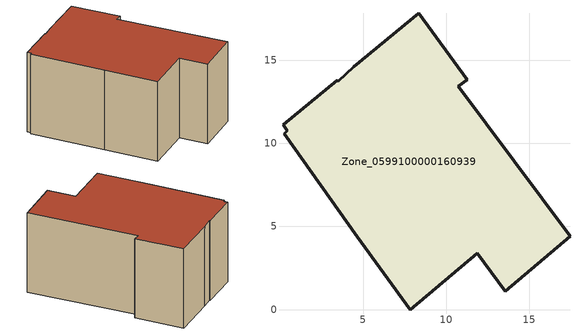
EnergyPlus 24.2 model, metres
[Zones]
Zone_0599100000160939
 floor ground (C_G): 4.44,14.61 8.33,17.81 11.27,13.83 10.72,13.42 17.44,4.4 13.56,1.09 11.86,3.4 7.82,0 4.65,4.39 0.26,10.59 0.43,10.75 0.18,11.11 3.44,13.79 3.52,13.72 z0
 wall outside (C_F): 8.33,17.81 4.44,14.61 3.52,13.72 3.44,13.79 0.18,11.11 0.43,10.75 0.26,10.59 4.65,4.39 7.82,0 11.86,3.4 13.56,1.09 17.44,4.4 10.72,13.42 11.27,13.83 8.33,17.81 z0:8.06
 roof outside (C_R): 3.44,13.79 0.18,11.11 0.43,10.75 0.26,10.59 4.65,4.39 7.82,0 11.86,3.4 13.56,1.09 17.44,4.4 10.72,13.42 11.27,13.83 8.33,17.81 4.44,14.61 3.52,13.72 z8.06
[BUILDING]
Pand.0599100000160939: North Axis=0; Terrain=City; Loads Convergence Tolerance Value=0.04; Temperature Convergence Tolerance Value=0.4; Solar Distribution=FullExterior; Maximum Number of Warmup Days=25; Minimum Number of Warmup Days=1
[Site:Location]
Rotterdam.The.Hague.AP_ZH_NLD Design_Conditions: Latitude=51.96; Longitude=4.45; Time Zone=1; Elevation=-4.5
[SITE:GROUNDTEMPERATURE:BUILDINGSURFACE]
18, 18, 18, 18, 18, 18, 18, 18, 18, 18, 18, 18
[MATERIAL] Thermal Absorptance=0.9; Solar Absorptance=0.7; Visible Absorptance=0.7
Name | Roughness | Thickness | Conductivity | Density | Specific Heat
G.TC.1946 | MediumSmooth | 0.15 | 1 | 540 | 1210
F.TC.1946 | Rough | 0.3 | 0.857143 | 1920 | 840
R.TC.1946 | MediumRough | 0.2 | 0.909091 | 1500 | 1000
[CONSTRUCTION]
C_G: G.TC.1946
C_F: F.TC.1946
C_R: R.TC.1946
[ZONE]
Zone_0599100000160939: Type=1; Multiplier=1; Ceiling Height=Autocalculate; Volume=Autocalculate; Floor Area=autocalculate; Part of Total Floor Area=Yes
[ZONEINFILTRATION:DESIGNFLOWRATE]
Infil_Zone_0599100000160939: Zone or ZoneList or Space or SpaceList=Zone_0599100000160939; Schedule=AlwaysOn; Design Flow Rate Calculation Method=Flow/Area; Flow Rate per Floor Area=0.003; Constant Term Coefficient=1; Temperature Term Coefficient=0; Velocity Term Coefficient=0; Velocity Squared Term Coefficient=0
[HVACTEMPLATE:ZONE:IDEALLOADSAIRSYSTEM]
Zone_0599100000160939: Maximum Heating Supply Air Temperature=50; Minimum Cooling Supply Air Temperature=13; Maximum Heating Supply Air Humidity Ratio=0.0156; Minimum Cooling Supply Air Humidity Ratio=0.0077; Heating Limit=NoLimit; Cooling Limit=NoLimit; Dehumidification Control Type=ConstantSensibleHeatRatio; Cooling Sensible Heat Ratio=0.7; Dehumidification Setpoint=60; Humidification Control Type=None; Humidification Setpoint=30; Outdoor Air Method=None; Outdoor Air Flow Rate per Person=0.00944; Outdoor Air Flow Rate per Zone Floor Area=0; Outdoor Air Flow Rate per Zone=0; Demand Controlled Ventilation Type=None; Outdoor Air Economizer Type=NoEconomizer; Heat Recovery Type=None; Sensible Heat Recovery Effectiveness=0.7; Latent Heat Recovery Effectiveness=0.65
[ZONECONTROL:THERMOSTAT]
ThermostatControl_Zone_0599100000160939: Zone or ZoneList=Zone_0599100000160939; Control Type Schedule=DualSetpointControlType; Control 1=Thermostat_Zone_0599100000160939; Temperature Difference Between Cutout And Setpoint=0
[THERMOSTATSETPOINT:DUALSETPOINT]
Thermostat_Zone_0599100000160939: Heating Setpoint Temperature Schedule=HeatingSetpoint_Zone_0599100000160939; Cooling Setpoint Temperature Schedule=CoolingSetpoint_Zone_0599100000160939
[SCHEDULE:COMPACT]
HeatingSetpoint_Zone_0599100000160939: Through: 12/31, For: AllDays, Until: 24:00, 21
CoolingSetpoint_Zone_0599100000160939: Through: 12/31, For: AllDays, Until: 24:00, 24
DualSetpointControlType: Through: 12/31, For: AllDays, Until: 24:00, 4
AlwaysOn: Through: 12/31, For: AllDays, Until: 24:00, 1
